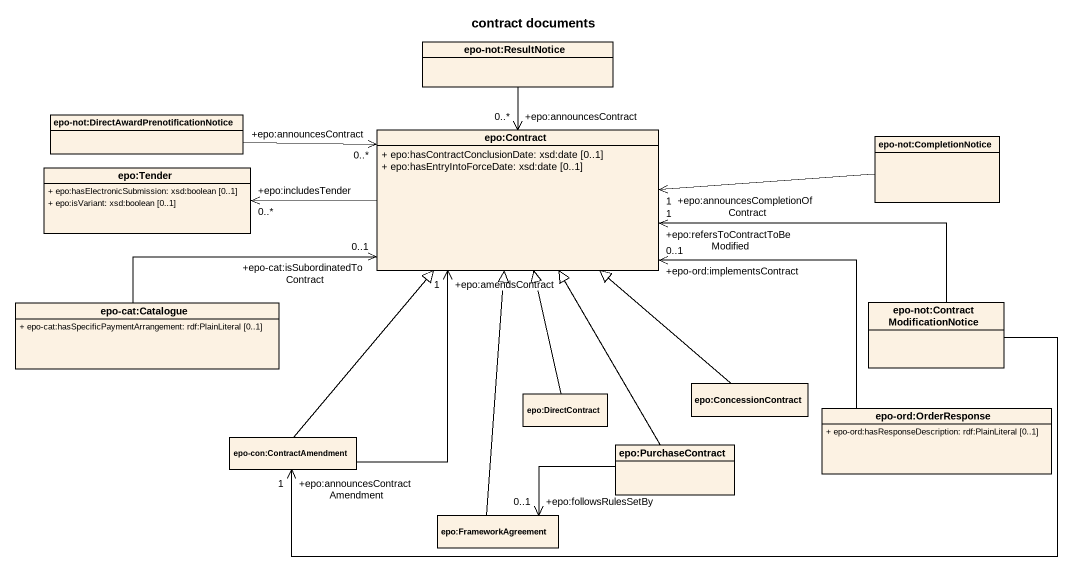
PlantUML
@startuml
title contract documents
hide circle
hide empty members
skinparam classAttributeIconSize 0
class "epo-not:ResultNotice" as epo_not_ResultNotice
class "epo-not:DirectAwardPrenotificationNotice" as epo_not_DirectAwardPrenotifi
class "epo:Tender" as epo_Tender {
  + epo:hasElectronicSubmission: xsd:boolean [0..1]
  + epo:isVariant: xsd:boolean [0..1]
}
class "epo:Contract" as epo_Contract {
  + epo:hasContractConclusionDate: xsd:date [0..1]
  + epo:hasEntryIntoForceDate: xsd:date [0..1]
}
class "epo-not:CompletionNotice" as epo_not_CompletionNotice
class "epo-cat:Catalogue" as epo_cat_Catalogue {
  + epo-cat:hasSpecificPaymentArrangement: rdf:PlainLiteral [0..1]
}
class "epo-not:ContractModificationNotice" as epo_not_ContractModification
class "epo:DirectContract" as epo_DirectContract
class "epo:ConcessionContract" as epo_ConcessionContract
class "epo-ord:OrderResponse" as epo_ord_OrderResponse {
  + epo-ord:hasResponseDescription: rdf:PlainLiteral [0..1]
}
class "epo-con:ContractAmendment" as epo_con_ContractAmendment
class "epo:PurchaseContract" as epo_PurchaseContract
class "epo:FrameworkAgreement" as epo_FrameworkAgreement
epo_not_ResultNotice --> "+epo:announcesContract\n0..*" epo_Contract
epo_not_DirectAwardPrenotifi -right-> "+epo:announcesContract\n0..*" epo_Contract
epo_Contract -left-> "+epo:includesTender\n0..*" epo_Tender
epo_not_CompletionNotice -left-> "+epo:announcesCompletionOfContract\n1" epo_Contract
epo_cat_Catalogue -right-> "+epo-cat:isSubordinatedToContract\n0..1" epo_Contract
epo_not_ContractModification -left-> "+epo:refersToContractToBeModified\n1" epo_Contract
epo_not_ContractModification -left-> "+epo:announcesContractAmendment\n1" epo_con_ContractAmendment
epo_DirectContract -up-|> epo_Contract
epo_ConcessionContract -up-|> epo_Contract
epo_ord_OrderResponse -left-> "+epo-ord:implementsContract\n0..1" epo_Contract
epo_con_ContractAmendment -up-> "+epo:amendsContract\n1" epo_Contract
epo_con_ContractAmendment -up-|> epo_Contract
epo_PurchaseContract -up-|> epo_Contract
epo_PurchaseContract -left-> "+epo:followsRulesSetBy\n0..1" epo_FrameworkAgreement
epo_FrameworkAgreement -up-|> epo_Contract
@enduml
